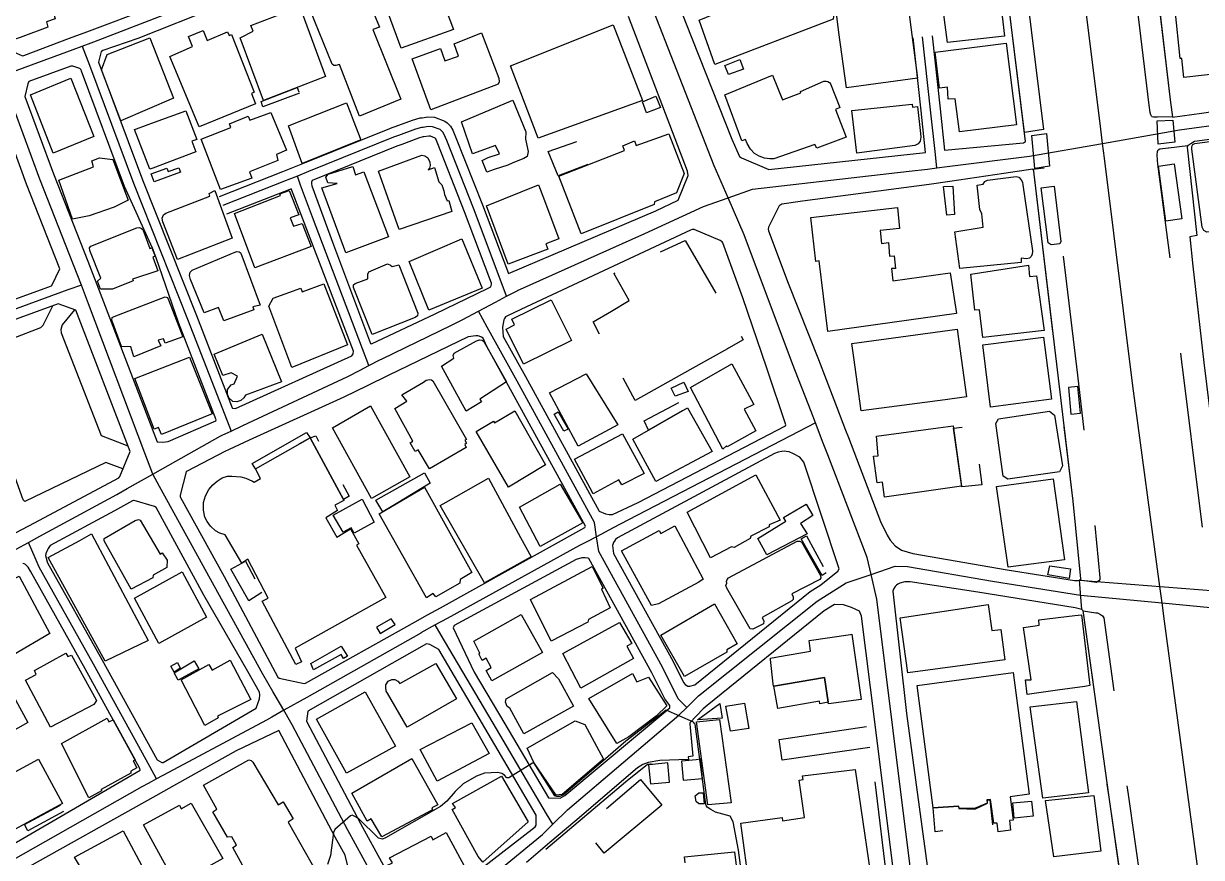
# Model space of a CAD drawing. Header units: millimetres. Extents: x 198785 to 203305, y 542885 to 545889.
# Drawn here: x 201010.2 to 201255.7, y 543486.6 to 543660.4 of the extents above; entities that cross this region are included whole.
import ezdxf

# ---------------------------------------------------------------- set-up
doc = ezdxf.new("R2010")
doc.units = ezdxf.units.MM
for name, pattern in [('FENCE_25K', [54.3, 28.7, -9.2, -16.4]), ('HIDDEN_BULD_25K', [28.8, 18.4, -10.4]), ('HIDDEN_IN_25K', [56.5, 36.5, -20])]:
    doc.linetypes.add(name, pattern=pattern)
for name, color, linetype in [('A0013114', 253, 'Continuous'), ('A0013117', 253, 'Continuous'), ('A0013118', 253, 'Continuous'), ('A0023214', 253, 'Continuous'), ('A0023217', 253, 'Continuous'), ('A0033324', 253, 'Continuous'), ('A0043325', 253, 'Continuous'), ('A0053326', 253, 'Continuous'), ('A0151224', 253, 'Continuous'), ('B0014111', 253, 'Continuous'), ('B0014113', 253, 'Continuous'), ('B0014114', 253, 'Continuous'), ('B0014115', 253, 'Continuous'), ('B0014116', 253, 'Continuous'), ('B0014118', 253, 'Continuous'), ('B0024120', 253, 'Continuous'), ('B0024127', 253, 'Continuous'), ('C0076117', 253, 'Continuous'), ('F0017111', 253, 'Continuous')]:
    doc.layers.add(name, color=color, linetype=linetype)

msp = doc.modelspace()

# ---------------------------------------------------------------- linework, layer by layer
at = {"layer": 'A0013114'}
for points in [[(201238.51, 543735.42), (201238.28, 543735.18), (201238.24, 543734.87), (201240.18, 543716.78), (201240.39, 543715.03), (201241.16, 543708.85), (201243.87, 543686.99), (201244.81, 543680.69), (201245.61, 543674.97), (201249.32, 543643.93), (201249.71, 543640.94), (201249.73, 543640.87)], [(201219.09, 543635.77), (201210.6, 543704.97)], [(201252.93, 543634.98), (201252.74, 543634.64), (201254.78, 543616.23), (201253.33, 543615.93), (201253.97, 543609.8), (201256.22, 543589.78), (201259.95, 543559.82), (201262.06, 543542.3), (201262.23, 543541.86)], [(201230.29, 543544.42), (201230.59, 543544.7), (201228.99, 543560.87), (201220.86, 543628.99), (201220.78, 543629.6), (201220.69, 543629.95), (201220.6, 543630.04)], [(201248.36, 543413.73), (201248.38, 543413.98), (201242.82, 543455.44), (201236.49, 543499.17), (201231.19, 543537.59), (201231.1, 543537.98), (201230.82, 543538.27)]]:
    msp.add_lwpolyline(points, dxfattribs=at)
at = {"layer": 'A0013117'}
for points in [[(200989.93, 543696.43), (200990.04, 543696.08), (201003.31, 543662.12), (201005.5, 543655.89), (201005.62, 543655.63), (201010.01, 543653.67), (201010.29, 543653.73), (201019.81, 543657.3), (201023.39, 543658.65), (201037.07, 543663.78), (201066.13, 543675.17), (201086.74, 543683.34), (201102.53, 543688.99), (201119.32, 543695.47), (201122.09, 543700.99), (201114.83, 543718.76), (201111.72, 543725.86), (201106.16, 543741.23)], [(201249.73, 543640.87), (201255.75, 543641.72), (201293.16, 543647.17), (201296.73, 543651.56), (201291.23, 543693.17), (201287.59, 543721.11), (201285.54, 543736.45), (201281.29, 543739.79), (201280.83, 543739.94), (201259.33, 543737.62), (201242.36, 543735.84), (201238.95, 543735.47), (201238.51, 543735.42)], [(201210.6, 543704.97), (201210.44, 543705.43), (201198.28, 543703.81), (201174.28, 543700.07), (201144.08, 543696.01), (201139.76, 543695.46), (201139.08, 543695.24), (201136.84, 543690.62), (201136.86, 543690.12), (201148.16, 543660.66), (201157.87, 543636.3), (201159.47, 543632.68), (201159.84, 543632.37), (201165.55, 543629.95), (201198.23, 543633.52), (201197.29, 543642.18), (201195.64, 543657.41)], [(201050.53, 543663.76), (201034.05, 543657.24), (201026.77, 543654.75), (201026.48, 543654.57), (201026.39, 543654.53), (201025.83, 543652.36), (201035.02, 543627.84), (201046.23, 543599.52), (201053.72, 543580.27), (201053.8, 543580.2), (201054.42, 543580.14), (201078.64, 543591.16), (201078.92, 543591.53), (201078.99, 543592.09), (201066.05, 543625.79), (201065.99, 543625.94), (201065.72, 543625.83), (201052.51, 543620.63)], [(201051.05, 543624.35), (201064.24, 543629.55), (201064.63, 543629.7), (201068.79, 543631.38), (201086.59, 543638.54), (201087.07, 543638.72), (201087.65, 543638.93), (201091.28, 543640.27), (201092.87, 543640.75), (201093.31, 543640.75), (201094.46, 543640.95), (201095.9, 543640.84), (201098, 543640.05), (201098.5, 543639.7), (201099.22, 543638.99), (201099.71, 543638.17), (201100.28, 543636.78), (201105.87, 543622.6), (201111.27, 543608.28), (201141.98, 543621.36), (201146.69, 543623.58), (201148.75, 543628.7), (201148.63, 543629.63), (201136.33, 543661.86)], [(201199.62, 543657.84), (201201.27, 543642.61), (201202.21, 543633.96), (201218.63, 543635.54), (201219.09, 543635.77)], [(201020.08, 543651.5), (201011.3, 543648.31), (201011.07, 543647.85), (201010.49, 543645.17), (201016.42, 543629.05), (201023.59, 543610.87), (201026.5, 543603.3), (201038.05, 543573.25), (201039.26, 543573.17), (201040.37, 543573.29), (201050.28, 543577.59), (201050.38, 543577.83), (201042.5, 543598.06), (201037.82, 543611.58), (201037.07, 543613.57), (201031.28, 543626.4), (201022.27, 543650.46), (201022.2, 543650.75), (201021.91, 543651.04), (201020.49, 543651.47), (201020.08, 543651.5)], [(201000.95, 543645.07), (201000.74, 543645.04), (201000.56, 543645.02), (201000.22, 543644.89), (200982.03, 543637.73), (200977.08, 543635.69), (200976.56, 543635.11), (200976.31, 543634.49), (200976.2, 543634.01), (200976.14, 543633.51), (200976.13, 543633.27), (200983.59, 543613.81), (200990.19, 543596.58), (200990.42, 543596.4), (201016.06, 543605.74), (201016.08, 543605.77), (201017.77, 543609.29), (201010.81, 543626.92), (201005.18, 543642.23), (201000.95, 543645.07)], [(201262.23, 543541.86), (201304.5, 543547.47), (201306.3, 543548.25), (201307.48, 543549.31), (201308.55, 543550.6), (201310.72, 543555.06), (201310.84, 543555.76), (201310.84, 543556.42), (201303.42, 543612.04), (201299.22, 543638.85), (201299.01, 543639.45), (201297.97, 543640.84), (201297.42, 543641.21), (201296.59, 543641.57), (201296.17, 543641.69), (201295.64, 543641.76), (201294.26, 543641.62), (201266.96, 543637.48), (201254.29, 543635.77), (201253.52, 543635.29), (201252.93, 543634.98)], [(201094.66, 543636.93), (201093.66, 543636.75), (201093.45, 543636.75), (201092.55, 543636.47), (201089.04, 543635.18), (201088.45, 543634.97), (201088.02, 543634.81), (201070.38, 543627.7), (201070.24, 543627.3), (201070.21, 543626.97), (201070.3, 543626.53), (201074.82, 543614.24), (201082.51, 543593.69), (201082.73, 543593.61), (201096, 543599.9), (201100.45, 543602.05), (201106.95, 543605.18), (201107.64, 543605.51), (201107.7, 543605.78), (201107.74, 543606.05), (201107.74, 543606.28), (201107.42, 543607.16), (201102.13, 543621.16), (201096.57, 543635.29), (201096.12, 543636.37), (201096.04, 543636.51), (201095.02, 543636.9), (201094.66, 543636.93)], [(201220.6, 543630.04), (201214.53, 543629.13), (201203.29, 543627.48), (201199.01, 543626.85), (201172.6, 543623.39), (201168.25, 543622.74), (201168.05, 543622.63), (201167.82, 543622.45), (201167.73, 543622.36), (201165.5, 543617.98), (201165.46, 543617.56), (201165.52, 543617.21), (201169.56, 543606.26), (201175.91, 543590.4), (201179.1, 543582.05), (201181.54, 543575.67), (201182.15, 543574.09), (201188.85, 543556.64), (201190.2, 543553.74), (201190.86, 543552.71), (201191.89, 543551.51), (201193.22, 543550.61), (201195.6, 543549.96), (201215.22, 543546.54), (201229.27, 543544.33), (201229.94, 543544.33), (201230.29, 543544.42)], [(201149.59, 543617.44), (201149.26, 543617.29), (201137.49, 543611.84), (201115.06, 543601.33), (201111.11, 543599.47), (201110.65, 543599.26), (201110.48, 543598.92), (201110.3, 543598.64), (201110.03, 543597.09), (201110.2, 543595.19), (201114.83, 543586.83), (201130.19, 543558.79), (201131.5, 543558.18), (201132.27, 543558.06), (201132.95, 543558.06), (201138.33, 543560.58), (201169.04, 543576.56), (201169.13, 543576.78), (201165.12, 543588.57), (201160.12, 543603.2), (201155.97, 543614.69), (201155.86, 543614.88), (201155.66, 543615.05), (201155.44, 543615.15), (201149.99, 543617.44), (201149.8, 543617.44), (201149.59, 543617.44)], [(201017.45, 543601.99), (200991.67, 543592.6), (200986.9, 543590.58), (200986.13, 543590.26), (200930.65, 543569.32), (200907.98, 543560.91), (200906.03, 543557.22), (200909.53, 543548.87), (200918.48, 543525.39), (200922.75, 543514.12), (200924.72, 543511.84), (200927.2, 543510.92), (200927.67, 543511.13), (201007.36, 543553.6), (201012.46, 543556.32), (201030.09, 543565.72), (201030.27, 543566.01), (201032.4, 543571.23), (201021.09, 543600.65), (201017.45, 543601.99)], [(201104.48, 543595.31), (201102.9, 543595.12), (201086.24, 543587.01), (201081.84, 543584.87), (201076.98, 543582.5), (201057.27, 543573.53), (201053.1, 543571.63), (201052.15, 543571.2), (201044.32, 543567.09), (201044.14, 543566.93), (201042.83, 543562.13), (201042.86, 543561.78), (201042.93, 543561.61), (201052.03, 543545.13), (201063.21, 543524.19), (201063.46, 543523.94), (201068.7, 543522.89), (201069.01, 543522.92), (201091.82, 543535.7), (201094.43, 543537.16), (201097.11, 543538.65), (201127.24, 543555.38), (201127.37, 543555.62), (201111.33, 543584.9), (201106.7, 543593.25), (201106.01, 543594.83), (201105.65, 543595.05), (201105.2, 543595.24), (201104.89, 543595.28), (201104.48, 543595.31)], [(201168.91, 543571.24), (201168.25, 543571.2), (201167.49, 543571.05), (201166.72, 543570.76), (201133.99, 543553.18), (201133.6, 543552.83), (201133.4, 543552.52), (201133.34, 543552.44), (201133.18, 543552.24), (201132.99, 543551.63), (201133.2, 543549.96), (201145.59, 543527.42), (201147.77, 543523.04), (201148.11, 543522.64), (201148.7, 543522.28), (201149.13, 543522.27), (201150.13, 543522.58), (201174.18, 543542.05), (201176.38, 543543.43), (201179.93, 543546.28), (201180.25, 543546.78), (201172.83, 543568.97), (201172.01, 543570.02), (201170.74, 543570.74), (201169.78, 543571.14), (201169.19, 543571.22), (201168.91, 543571.24)], [(201033.16, 543561.01), (201032.9, 543560.95), (201029.18, 543558.82), (201015.79, 543551.61), (201015.32, 543550.98), (201015.17, 543550.68), (201014.95, 543550.11), (201014.83, 543549.9), (201014.78, 543549.53), (201015.13, 543548.22), (201015.22, 543548.02), (201026.56, 543527.86), (201038.03, 543506.97), (201039, 543506.41), (201039.3, 543506.38), (201058.67, 543517.71), (201059.4, 543519.64), (201059.49, 543520.5), (201059.41, 543521.06), (201056.96, 543525.39), (201047.82, 543541.25), (201037.85, 543559.5), (201037.48, 543559.72), (201033.3, 543561.01), (201033.16, 543561.01)], [(201006.22, 543488.36), (201034.5, 543504.8), (201034.47, 543505.13), (201023.06, 543525.92), (201011.63, 543546.24), (201011.17, 543547.08), (201010.65, 543547.63), (201010.33, 543547.8), (201010.07, 543547.89)], [(201126.61, 543549.06), (201125.41, 543548.67), (201099.98, 543534.92), (201099.78, 543534.48), (201104.16, 543525.24), (201110.52, 543514.46), (201119.61, 543499.05), (201122.09, 543498.94), (201123.01, 543499.53), (201144.93, 543517.76), (201144.96, 543518.25), (201143.87, 543519.67), (201141.16, 543525.1), (201128.06, 543548.92), (201127.92, 543549), (201127.3, 543549.06), (201126.61, 543549.06)], [(201230.82, 543538.27), (201229.42, 543538.64), (201209.13, 543541.87), (201195.03, 543544.01), (201193.92, 543544.01), (201192.85, 543543.77), (201192.45, 543543.58), (201192.15, 543543.37), (201191.87, 543543.05), (201191.52, 543542.5), (201191.43, 543542.09), (201194.27, 543516.6), (201198.79, 543483.35), (201201.92, 543459.74), (201203.31, 543449.26), (201203.94, 543443.19), (201207.22, 543411.53), (201207.46, 543410.31), (201207.92, 543409.65), (201208.26, 543409.41), (201208.85, 543409.24), (201248.06, 543413.21), (201248.36, 543413.73)], [(201179.27, 543539.34), (201177.1, 543537.98), (201152.73, 543518.26), (201151.89, 543517.58), (201149.11, 543514.63), (201149.09, 543514.36), (201149.15, 543513.67), (201149.7, 543507.73), (201148.74, 543507.56), (201148.82, 543507.01), (201142.87, 543506.81), (201140.42, 543506.4), (201139.29, 543505.96), (201138.22, 543505.26), (201125.12, 543494.13), (201119.91, 543489.7), (201115.02, 543485.54)], [(201193.02, 543471.98), (201187.65, 543514.85), (201184.88, 543536.87), (201184.48, 543537.93), (201182.82, 543538.7), (201181.14, 543539.24), (201179.27, 543539.34)], [(201094.21, 543531.09), (201069.47, 543517.06), (201069.17, 543515.04), (201080.44, 543493.69), (201083.64, 543487.87), (201086.44, 543482.77), (201088.69, 543478.67), (201089.54, 543477.28), (201090.48, 543476.39), (201090.72, 543476.18), (201091.44, 543475.56), (201092.82, 543475.3), (201093.38, 543475.32), (201094.45, 543475.64), (201094.69, 543475.86), (201116.86, 543493.02), (201117.06, 543493.36), (201117.09, 543495.45), (201107.07, 543512.42), (201096.76, 543529.91), (201094.87, 543530.98), (201094.54, 543531.05), (201094.21, 543531.09)], [(201064.15, 543475.97), (201070.17, 543479.41), (201077.18, 543483.42), (201077.53, 543483.85), (201077.68, 543484.23), (201077.73, 543484.39), (201077.79, 543484.74), (201077.78, 543484.78), (201077.22, 543487.09), (201075.15, 543490.85), (201063.44, 543513.04), (201054.53, 543508.82), (201042.11, 543501.87), (201037.76, 543499.44), (201008.94, 543483.32)]]:
    msp.add_lwpolyline(points, dxfattribs=at)
at = {"layer": 'A0013118'}
for points in [[(200996.94, 543594.52), (200997.88, 543593.7), (201001.47, 543592.49), (201002.19, 543592.61), (201013.83, 543597.01), (201014.3, 543597.53), (201016.31, 543601.58)], [(201020.85, 543600.74), (201018.29, 543597.61), (201017.99, 543596.63), (201018.06, 543595.93), (201026.36, 543574.51), (201031.96, 543572.37)], [(201030.9, 543567.56), (201027.37, 543568.91), (201010.51, 543560.75), (201010.13, 543561.16), (200999.41, 543590.86), (200996.09, 543592.75), (200995.47, 543593.99)]]:
    msp.add_lwpolyline(points, dxfattribs=at)
at = {"layer": 'A0023214'}
msp.add_lwpolyline([(201257.12, 543468.29), (201248.04, 543535.88), (201247.53, 543539.66), (201247.07, 543543.08), (201241.45, 543584.9), (201235.53, 543632.32), (201235.14, 543635.41), (201234.77, 543638.38), (201226.21, 543706.95), (201225.81, 543710.15), (201225.48, 543712.79), (201222.79, 543734.35), (201222.41, 543737.4), (201221.97, 543740.91), (201216.55, 543784.27), (201216.09, 543787.99), (201212.76, 543805.57)], dxfattribs=at)
at = {"layer": 'A0023217'}
for points in [[(201022.46, 543655.68), (201024.28, 543656.35), (201024.89, 543656.57), (201068.64, 543673.55), (201085.1, 543679.81), (201115.18, 543691.28), (201123.2, 543694.35), (201123.75, 543694.5), (201128.67, 543695.83)], [(201157.06, 543624.08), (201154.15, 543630.71), (201142.24, 543661.26), (201130.76, 543690.51), (201128.67, 543695.83)], [(201200.59, 543630.32), (201200.22, 543633.74), (201199.28, 543642.4), (201197.63, 543657.63)], [(201005.71, 543649.47), (201010.58, 543651.28), (201020.58, 543654.98), (201022.46, 543655.68)], [(201022.46, 543655.68), (201023.94, 543651.72), (201033.15, 543627.12), (201044.36, 543598.79), (201052.14, 543578.84), (201053.46, 543575.44)], [(201022.29, 543605.89), (201020.65, 543610.07), (201013.61, 543627.98), (201006.67, 543646.86), (201005.71, 543649.47)], [(201200.59, 543630.32), (201202.77, 543630.59), (201219.89, 543632.73), (201235.14, 543635.41), (201251.17, 543638.22), (201261.36, 543639.6), (201297.18, 543644.74), (201301.56, 543645.37)], [(201110.91, 543603.57), (201109.58, 543607.09), (201104, 543621.88), (201098.42, 543636.03), (201097.92, 543637.27), (201097.63, 543637.74), (201097.21, 543638.17), (201097.06, 543638.27), (201095.46, 543638.87), (201094.56, 543638.94), (201093.48, 543638.75), (201093.16, 543638.75), (201091.91, 543638.37), (201088.35, 543637.06), (201087.76, 543636.84), (201087.31, 543636.67), (201069.58, 543629.54), (201067.28, 543628.61)], [(201157.06, 543624.08), (201162.16, 543625.88), (201194.79, 543629.59), (201198.63, 543630.07), (201200.59, 543630.32)], [(201067.28, 543628.61), (201065.31, 543627.82), (201064.98, 543627.69), (201051.78, 543622.49)], [(201082.19, 543589.09), (201080.86, 543592.59), (201070.44, 543620.02), (201067.97, 543626.73), (201067.28, 543628.61)], [(201110.91, 543603.57), (201113.07, 543604.71), (201113.19, 543604.76), (201139.73, 543616.6), (201151.92, 543622.27), (201157.06, 543624.08)], [(201175.28, 543577.17), (201174.36, 543579.55), (201170.51, 543589.49), (201160.45, 543616.35), (201157.06, 543624.08)], [(201022.29, 543605.89), (201019.47, 543604.86), (200991.05, 543594.5), (200990.94, 543594.46), (200989.15, 543593.71)], [(201037.15, 543566.49), (201035.49, 543570.87), (201023.77, 543601.96), (201022.29, 543605.89)], [(201105.01, 543600.45), (201108.56, 543602.32), (201109.34, 543602.74), (201110.91, 543603.57)], [(201082.19, 543589.09), (201084.5, 543590.28), (201084.98, 543590.53), (201099.45, 543597.51), (201101.64, 543598.67), (201105.01, 543600.45)], [(201129.65, 543553.45), (201129.21, 543556.42), (201113.08, 543585.86), (201106.86, 543597.11), (201105.01, 543600.45)], [(201053.46, 543575.44), (201055.94, 543576.61), (201077.81, 543586.83), (201080.39, 543588.17), (201082.19, 543589.09)], [(201037.15, 543566.49), (201041.96, 543569.19), (201051.21, 543574.39), (201051.78, 543574.66), (201053.46, 543575.44)], [(201175.28, 543577.17), (201170.11, 543574.49), (201136.16, 543556.88), (201133.14, 543555.29), (201129.65, 543553.45)], [(201186.88, 543545.59), (201186.07, 543549.14), (201177.84, 543570.54), (201176.92, 543572.93), (201175.28, 543577.17)], [(201011.21, 543552.27), (201013.57, 543553.55), (201029.64, 543562.27), (201031.8, 543563.48), (201037.15, 543566.49)], [(201064.45, 543517.27), (201062.17, 543521.2), (201060.08, 543524.79), (201049.92, 543543.19), (201038.57, 543563.89), (201037.15, 543566.49)], [(201129.65, 543553.45), (201127.64, 543552.4), (201126.1, 543551.58), (201098.54, 543536.42), (201096.04, 543535.05)], [(201148.46, 543517.88), (201146.67, 543519.64), (201143.37, 543526.26), (201130.11, 543550.39), (201129.65, 543553.45)], [(200923.65, 543504.82), (200926.59, 543506.67), (200928.5, 543507.87), (201008.29, 543550.68), (201008.65, 543550.88), (201011.21, 543552.27)], [(201037.94, 543502.98), (201036.54, 543505.53), (201024.81, 543526.89), (201013.43, 543547.13), (201012.6, 543549.04), (201011.21, 543552.27)], [(201148.46, 543517.88), (201150.93, 543520.27), (201175.64, 543540.01), (201181.67, 543543.8), (201186.88, 543545.59)], [(201186.88, 543545.59), (201191.88, 543547.32), (201194.5, 543547.22), (201212.17, 543544.21), (201230.56, 543541.29), (201247.53, 543539.66), (201263.37, 543538.13), (201268.17, 543538.51), (201296.97, 543542.58), (201306.5, 543543.82), (201306.87, 543543.88), (201315.2, 543545.19)], [(201199.27, 543453.52), (201198.36, 543459.11), (201198.08, 543460.84), (201195.91, 543477.67), (201193.22, 543499.1), (201188.07, 543540.41), (201186.88, 543545.59)], [(201096.04, 543535.05), (201093.02, 543533.39), (201092.99, 543533.37), (201069.24, 543519.97), (201064.45, 543517.27)], [(201120.56, 543493.51), (201119.25, 543495.73), (201108.8, 543513.44), (201097.28, 543532.96), (201096.04, 543535.05)], [(201064.45, 543517.27), (201061.95, 543515.86), (201060.83, 543515.22), (201040.44, 543504.31), (201037.94, 543502.98)], [(201082.31, 543484.05), (201080.98, 543486.47), (201077.79, 543492.27), (201066.21, 543514.23), (201065.94, 543514.7), (201064.45, 543517.27)], [(201120.56, 543493.51), (201123.61, 543496.53), (201146.77, 543516.25), (201148.46, 543517.88)], [(201037.94, 543502.98), (201036.18, 543502.03), (201034.87, 543501.34), (201007.58, 543485.84), (200971.95, 543467), (200955.09, 543457.66), (200954.12, 543457.12), (200949.87, 543454.74)], [(201090.57, 543468.97), (201093.18, 543470.7), (201118.38, 543491.36), (201120.56, 543493.51)]]:
    msp.add_lwpolyline(points, dxfattribs=at)
at = {"layer": 'A0033324', "linetype": 'HIDDEN_IN_25K', "flags": 128}
for points in [[(201246.58, 543640.89), (201245.78, 543640.87), (201245.47, 543640.95), (201245.34, 543641.05), (201245.23, 543641.2), (201245.16, 543641.39), (201245.06, 543641.85), (201244.85, 543643.37), (201241.15, 543674.39), (201240.36, 543680.04), (201239.41, 543686.38), (201239.18, 543688.22), (201235.71, 543716.26), (201233.23, 543734.31), (201233.29, 543734.54), (201233.65, 543734.78), (201233.88, 543734.83), (201234.86, 543734.83), (201238.28, 543735.18), (201238.24, 543734.87), (201240.18, 543716.78), (201240.39, 543715.03), (201241.16, 543708.85), (201243.87, 543686.99), (201244.81, 543680.69), (201245.61, 543674.97), (201249.32, 543643.93), (201249.71, 543640.94), (201246.58, 543640.89)], [(201222.81, 543638.28), (201218.85, 543637.67), (201210.6, 543704.97), (201210.44, 543705.43), (201213.08, 543705.74), (201213.37, 543705.77), (201213.94, 543705.61), (201214.62, 543705.06), (201218.8, 543670.93), (201222.81, 543638.28)], [(201252.74, 543634.64), (201254.78, 543616.23), (201253.33, 543615.93), (201253.97, 543609.8), (201256.22, 543589.78), (201259.95, 543559.82), (201262.06, 543542.3), (201262.23, 543541.86), (201258.08, 543541.64), (201257.79, 543541.72), (201257.59, 543541.99), (201257.49, 543542.24), (201257.32, 543543.88), (201255.48, 543559.27), (201251.8, 543588.86), (201251.75, 543589.25), (201249.49, 543609.32), (201246.62, 543631.06), (201246.55, 543631.9), (201246.5, 543633.02), (201246.58, 543633.71), (201246.73, 543634.07), (201247.05, 543634.29), (201248.8, 543634.47), (201248.9, 543634.47), (201252.93, 543634.98), (201252.74, 543634.64)], [(201234.38, 543544.25), (201233.9, 543543.91), (201230.29, 543544.42), (201230.59, 543544.7), (201228.99, 543560.87), (201220.86, 543628.99), (201220.78, 543629.6), (201220.69, 543629.95), (201220.6, 543630.04), (201223.68, 543630.39), (201224.53, 543630.11), (201224.79, 543629.74), (201224.83, 543629.47), (201229.88, 543587.1), (201232.96, 543561.3), (201234.59, 543544.95), (201234.53, 543544.5), (201234.38, 543544.25)], [(201251.14, 543414.66), (201248.06, 543413.21), (201248.36, 543413.73), (201248.38, 543413.98), (201242.82, 543455.44), (201236.49, 543499.17), (201231.19, 543537.59), (201231.1, 543537.98), (201233.71, 543537.57), (201234.08, 543537.55), (201234.68, 543537.26), (201235.12, 543536.96), (201235.37, 543536.57), (201240.45, 543499.73), (201243.87, 543476.12), (201246.78, 543456), (201251.91, 543417.76), (201251.99, 543416.82), (201251.99, 543416.35), (201251.94, 543415.63), (201251.73, 543415.28), (201251.14, 543414.66)]]:
    msp.add_lwpolyline(points, dxfattribs=at)
at = {"layer": 'A0043325'}
for points in [[(201250.21, 543635.66), (201246.73, 543635.23), (201246.52, 543640.09), (201249.79, 543640.27), (201250.21, 543635.66)], [(201224.09, 543630.69), (201221.04, 543630.2), (201220.36, 543637.06), (201223.47, 543637.49), (201224.09, 543630.69)]]:
    msp.add_lwpolyline(points, dxfattribs=at)
at = {"layer": 'A0053326'}
msp.add_lwpolyline([(201259.61, 543342.42), (201254.62, 543381.42), (201253.14, 543393.4), (201251.35, 543407.35), (201250.91, 543408.29), (201250.3, 543409.59), (201248.36, 543413.73), (201248.38, 543413.98), (201242.82, 543455.44), (201236.49, 543499.17), (201231.19, 543537.59), (201231.1, 543537.98), (201230.82, 543538.27), (201230.29, 543544.42), (201262.23, 543541.86)], dxfattribs=at)
at = {"layer": 'A0151224'}
for points in [[(201251.65, 543619.7), (201248.29, 543619.22), (201246.76, 543630.66), (201250.07, 543631.15), (201251.65, 543619.7)], [(201226.19, 543614.5), (201224.39, 543614.24), (201223.82, 543614.69), (201222.31, 543626.15), (201225.06, 543626.49), (201226.46, 543614.97), (201226.19, 543614.5)]]:
    msp.add_lwpolyline(points, dxfattribs=at)
at = {"layer": 'B0014111'}
for points in [[(201009.51, 543657.46), (201008.45, 543657.11), (201008.01, 543657.11), (201007.26, 543657.52), (201006.89, 543658.19), (201002.16, 543671.31), (201006.29, 543672.88), (201005.45, 543674.95), (201012.61, 543677.73), (201015.22, 543671.05), (201014.87, 543670.87), (201015.07, 543670.26), (201014.34, 543669.9), (201016.88, 543662.97), (201016.45, 543662.69), (201016.82, 543661.39), (201015.02, 543660.73), (201015.3, 543659.63), (201009.51, 543657.46)], [(201094.1, 543674.4), (201099.8, 543659.13), (201088.94, 543655.28), (201084.12, 543668.33), (201083.68, 543668.56), (201083.08, 543670.21), (201087.35, 543671.96), (201087.73, 543671.78), (201094.1, 543674.4)], [(201176.99, 543667.97), (201179.08, 543662.42), (201178.98, 543661.29), (201154.29, 543651.87), (201151.07, 543661.09), (201154.11, 543662.31), (201153.93, 543662.88), (201155.61, 543663.54), (201155.94, 543662.9), (201163.32, 543665.62), (201163.07, 543668.63), (201169.8, 543669.22), (201169.22, 543670.91), (201176.12, 543673.64), (201178.33, 543668.55), (201176.99, 543667.97)], [(201214.66, 543657.74), (201202.79, 543656.4), (201200.66, 543672.84), (201212.77, 543674.47), (201214.66, 543657.74)], [(201196.53, 543649), (201181.76, 543646.96), (201180.15, 543658.5), (201178.69, 543670.34), (201193.6, 543671.93), (201196.53, 543649)], [(201268.06, 543672.04), (201269.87, 543657.67), (201268.3, 543657.45), (201269.28, 543651.08), (201252.1, 543649.11), (201251.67, 543653.13), (201251.3, 543653.07), (201250.3, 543663.26), (201249.73, 543663.21), (201249.01, 543669.73), (201268.06, 543672.04)], [(201083.02, 543659.13), (201088.88, 543644.6), (201080.25, 543641.09), (201076.1, 543651.83), (201075.28, 543651.61), (201074.9, 543651.67), (201074.55, 543651.94), (201070.02, 543663.01), (201070.77, 543663.31), (201070.38, 543664.28), (201080.7, 543668.6), (201084.43, 543659.65), (201083.02, 543659.13)], [(201073.18, 543649.34), (201060.23, 543644.36), (201055.36, 543657.42), (201058.09, 543658.8), (201057.59, 543659.96), (201067.77, 543663.86), (201073.18, 543649.34)], [(201047.65, 543658.93), (201048.48, 543656.82), (201052.75, 543658.64), (201053.08, 543657.86), (201053.57, 543658.07), (201058.25, 543646.11), (201057.7, 543645.82), (201058.58, 543643.65), (201046.79, 543638.87), (201040.67, 543653.53), (201045.41, 543655.59), (201044.62, 543657.67), (201047.65, 543658.93)], [(201139.24, 543644.37), (201117.49, 543636.49), (201111.71, 543651.56), (201133.11, 543660.08), (201139.24, 543644.37)], [(201041.46, 543644.83), (201030.51, 543640.14), (201026.46, 543650.76), (201027.64, 543653.93), (201036.54, 543657.4), (201041.46, 543644.83)], [(201215.02, 543656.3), (201217.19, 543639.29), (201205.3, 543637.81), (201204.41, 543644.72), (201202.98, 543644.6), (201202.78, 543647.09), (201201.16, 543646.91), (201200.21, 543654.43), (201215.02, 543656.3)], [(201024.85, 543636.83), (201016.35, 543633.4), (201011.66, 543645.51), (201020.07, 543649.03), (201024.85, 543636.83)], [(201166.35, 543649.63), (201168.4, 543644.5), (201172.23, 543645.97), (201172.14, 543646.23), (201177.04, 543648.39), (201177.53, 543648.4), (201177.88, 543648.3), (201178.2, 543648.07), (201178.44, 543647.81), (201180.38, 543642.91), (201179.49, 543642.5), (201181.69, 543636.73), (201175.56, 543634.42), (201175.17, 543635.2), (201166.64, 543632.2), (201165.79, 543632.2), (201164.64, 543632.36), (201163.56, 543632.76), (201162.6, 543633.31), (201161.74, 543634.18), (201161.04, 543635.39), (201160.67, 543636.22), (201159.95, 543635.96), (201156.36, 543645.53), (201166.35, 543649.63)], [(201114.82, 543636.26), (201115.38, 543633.69), (201115.17, 543632.68), (201114.47, 543632.26), (201112.2, 543631.35), (201111.16, 543630.89), (201108.32, 543629.96), (201106.75, 543629.43), (201105.8, 543631.85), (201107.08, 543632.47), (201109.41, 543633.23), (201108.59, 543634.98), (201103.79, 543633.2), (201101.49, 543639.88), (201112.2, 543644.43), (201114.94, 543637.8), (201114.82, 543636.26)], [(201195.45, 543643.59), (201195.49, 543642.97), (201196.52, 543643.1), (201197.2, 543637.46), (201197.23, 543636.7), (201197.1, 543635.9), (201196.7, 543635.29), (201196.03, 543634.95), (201183.92, 543633.34), (201182.86, 543642.29), (201195.45, 543643.59)], [(201037.14, 543630.26), (201036.55, 543630.04), (201033.36, 543638.29), (201033.75, 543638.44), (201037.52, 543639.82), (201044.05, 543642.21), (201046.36, 543636.19), (201045.31, 543635.9), (201046.13, 543633.66), (201037.14, 543630.26)], [(201061.75, 543641.87), (201065.01, 543634), (201062.91, 543633.11), (201063.19, 543631.83), (201057.33, 543629.51), (201057.82, 543628.14), (201051.23, 543625.79), (201047.26, 543636.31), (201053.45, 543638.69), (201053.11, 543639.45), (201057.03, 543641.09), (201057.37, 543640.27), (201061.75, 543641.87)], [(201144.71, 543637.43), (201147.89, 543629.13), (201146.33, 543625.1), (201141.7, 543623.24), (201141.67, 543622.65), (201126.46, 543616.58), (201121.79, 543628.56), (201135.5, 543633.92), (201135.1, 543634.92), (201137.54, 543635.96), (201137.91, 543634.98), (201144.71, 543637.43)], [(201269.54, 543636.86), (201270.12, 543632.55), (201270.99, 543632.64), (201272.42, 543619.96), (201272.4, 543619.51), (201272.23, 543619.12), (201271.87, 543618.82), (201271.14, 543618.71), (201257.73, 543616.96), (201256.86, 543616.94), (201256.24, 543617.22), (201255.89, 543617.96), (201253.74, 543634.18), (201253.76, 543634.76), (201253.96, 543635.15), (201254.38, 543635.37), (201267.76, 543637.22), (201268.83, 543637.26), (201269.32, 543637.11), (201269.54, 543636.86)], [(201023.88, 543620.28), (201020.41, 543619.61), (201017.54, 543627.75), (201024.8, 543630.54), (201024.42, 543631.75), (201026.01, 543632.37), (201028.79, 543632.08), (201031.99, 543623.55), (201029.12, 543622.1), (201023.88, 543620.28)], [(201094.84, 543630.27), (201094.55, 543629.9), (201095.9, 543630.36), (201096.77, 543627.4), (201097.38, 543626.78), (201097.83, 543625.55), (201097.94, 543624.77), (201098.48, 543623.44), (201098.89, 543623.51), (201099.47, 543621.23), (201088.52, 543617.45), (201084.2, 543629.64), (201093.26, 543632.98), (201093.87, 543632.8), (201094.51, 543632.37), (201094.9, 543631.51), (201095, 543630.83), (201094.84, 543630.27)], [(201078.88, 543630.62), (201079.38, 543628.83), (201081.13, 543629.48), (201086.31, 543615.93), (201077.36, 543612.59), (201072.41, 543626.16), (201075.59, 543627.08), (201073.65, 543627.19), (201073.22, 543628.37), (201073.7, 543628.99), (201078.88, 543630.62)], [(201117.57, 543626.74), (201118.8, 543623.49), (201121.8, 543615.53), (201119.06, 543614.51), (201119.48, 543613.37), (201111.25, 543610.22), (201106.74, 543622.37), (201117.57, 543626.74)], [(201219.91, 543611.52), (201219.28, 543611.37), (201218.15, 543611.46), (201218.18, 543610.58), (201205.37, 543609.33), (201204.32, 543617.01), (201210.27, 543617.96), (201209.94, 543620.76), (201209.57, 543621.6), (201208.99, 543626.72), (201210.27, 543626.92), (201210.6, 543627.47), (201211.17, 543627.76), (201217.1, 543628.54), (201217.7, 543628.34), (201218.18, 543627.82), (201218.43, 543627.33), (201218.52, 543626.79), (201220.55, 543613.04), (201220.47, 543612.23), (201220.19, 543611.78), (201219.91, 543611.52)], [(201188.79, 543617.24), (201189.07, 543614.54), (201190.52, 543614.75), (201190.73, 543611.88), (201191.72, 543611.97), (201191.97, 543609.35), (201191.16, 543609.32), (201191.41, 543606.8), (201203.39, 543608.4), (201204.68, 543599.93), (201177.89, 543596.19), (201176.04, 543610.9), (201175.38, 543610.79), (201174.35, 543619.98), (201192.36, 543622.05), (201192.8, 543617.64), (201188.79, 543617.24)], [(201035.06, 543617.43), (201036.51, 543613.48), (201036.95, 543613.65), (201037.66, 543611.92), (201037.18, 543611.68), (201038.21, 543608.88), (201032.89, 543607.11), (201033.03, 543606.77), (201028.73, 543605), (201026.26, 543605.06), (201025.65, 543606.67), (201026.32, 543607.29), (201024.01, 543613.11), (201023.98, 543613.67), (201024.24, 543614.01), (201033.81, 543617.79), (201034.4, 543617.85), (201034.78, 543617.68), (201035.06, 543617.43)], [(201105.79, 543605.23), (201094.68, 543600.67), (201090.6, 543610.8), (201101.58, 543615.5), (201105.79, 543605.23)], [(201058.02, 543601.32), (201058.24, 543600.74), (201051.97, 543598.44), (201050.86, 543601.19), (201047.88, 543600.12), (201045, 543607.04), (201044.78, 543607.91), (201044.94, 543608.59), (201045.38, 543609.02), (201054.62, 543612.86), (201055.13, 543612.78), (201055.33, 543612.69), (201055.51, 543612.56), (201059.52, 543601.72), (201058.02, 543601.32)], [(201086.72, 543610.04), (201087.07, 543609.73), (201088.42, 543610.12), (201092.38, 543600.04), (201092.34, 543599.48), (201091.84, 543599.11), (201082.87, 543595.57), (201078.96, 543605.37), (201078.96, 543605.94), (201079.32, 543606.19), (201081.99, 543607.21), (201081.96, 543608.18), (201082.19, 543608.65), (201086.05, 543610.31), (201086.72, 543610.04)], [(201219.71, 543610.03), (201219.93, 543607.64), (201221.33, 543607.82), (201222.98, 543596.42), (201210.17, 543594.97), (201209.46, 543600.71), (201208.54, 543600.66), (201207.66, 543608.15), (201219.71, 543610.03)], [(201072.81, 543606.12), (201077.73, 543593.4), (201066.16, 543588.71), (201061.33, 543601.51), (201062.25, 543603.14), (201068.02, 543605.24), (201068.32, 543604.45), (201072.81, 543606.12)], [(201043.39, 543595.13), (201039.71, 543593.77), (201039.4, 543594.65), (201038.27, 543594.38), (201038.81, 543593.24), (201033.21, 543590.93), (201032.56, 543592.99), (201030.66, 543593.11), (201028.61, 543598.58), (201028.7, 543599.11), (201029.11, 543599.36), (201039.75, 543603.42), (201040.25, 543603.3), (201040.41, 543602.8), (201043.39, 543595.13)], [(201124.45, 543594.34), (201114.4, 543589.38), (201110.83, 543596.71), (201112.53, 543597.58), (201111.96, 543598.77), (201120.22, 543602.78), (201124.45, 543594.34)], [(201059.98, 543595.66), (201063.95, 543585.75), (201056.46, 543582.94), (201056.16, 543582.4), (201055.48, 543581.85), (201054.65, 543581.58), (201053.82, 543581.63), (201053.01, 543582.38), (201052.69, 543583.13), (201052.74, 543584.14), (201053.51, 543585.11), (201054.1, 543585.32), (201054.82, 543586.89), (201053.46, 543587.6), (201051.75, 543587.06), (201049.92, 543591.5), (201059.98, 543595.66)], [(201105.65, 543581.55), (201102.49, 543579.63), (201097.34, 543589.01), (201099.9, 543590.63), (201099.76, 543591.24), (201099.95, 543591.66), (201104.61, 543594.27), (201105.25, 543594.48), (201105.79, 543594.39), (201106.13, 543594.1), (201110.88, 543585.71), (201105.3, 543582.11), (201105.65, 543581.55)], [(201202.35, 543582), (201184.81, 543579.65), (201183.28, 543590.77), (201182.88, 543593.72), (201204.83, 543596.69), (201206.79, 543582.59), (201202.35, 543582)], [(201224.52, 543582.13), (201211.74, 543580.44), (201210.16, 543593.44), (201222.84, 543595.05), (201224.52, 543582.13)], [(201049.5, 543579.04), (201038.94, 543574.74), (201038.35, 543576.17), (201037.47, 543575.88), (201033.44, 543586.44), (201044.8, 543590.84), (201049.5, 543579.04)], [(201134.1, 543576.78), (201125.83, 543572.29), (201119.84, 543583.43), (201127.48, 543587.4), (201134.1, 543576.78)], [(201162.83, 543575.53), (201156.9, 543572.17), (201156.73, 543572.36), (201155.98, 543571.71), (201149.26, 543584.54), (201157.88, 543589.46), (201162.44, 543581.01), (201160.45, 543580.02), (201162.83, 543575.53)], [(201102.46, 543572.04), (201094.8, 543567.6), (201092.49, 543571.55), (201091.86, 543571.18), (201090.8, 543572.99), (201091.38, 543573.38), (201087.58, 543580.16), (201090.12, 543581.68), (201089.07, 543582.99), (201093.56, 543585.67), (201094.15, 543586.07), (201094.8, 543586.21), (201095.25, 543586.16), (201095.54, 543585.94), (201102.51, 543573.73), (201102.2, 543573.55), (201102.51, 543572.91), (201102.18, 543572.66), (201102.46, 543572.04)], [(201090.71, 543565.95), (201082.76, 543561.41), (201074.64, 543576.14), (201082.53, 543580.74), (201090.71, 543565.95)], [(201153.73, 543571.19), (201142.04, 543564.96), (201137.22, 543573.8), (201148.62, 543580.31), (201153.73, 543571.19)], [(201226.12, 543566.99), (201215.37, 543565.47), (201214.43, 543566.03), (201212.85, 543577.06), (201213.41, 543578.02), (201224.08, 543579.6), (201225.09, 543578.78), (201226.76, 543568.24), (201226.12, 543566.99)], [(201139.61, 543566.64), (201134.93, 543564.28), (201134.28, 543565.28), (201128.96, 543562.35), (201128.29, 543563.59), (201125.04, 543569.62), (201135.04, 543574.9), (201139.61, 543566.64)], [(201200.83, 543576.1), (201203.98, 543576.53), (201205.72, 543563.97), (201189.68, 543561.7), (201189.23, 543564.82), (201188.13, 543564.68), (201187.4, 543570.22), (201188.33, 543570.3), (201188.04, 543574.39), (201200.83, 543576.1)], [(201058.55, 543567.58), (201069.95, 543574.07), (201076.89, 543561.22), (201077, 543561.02), (201075.09, 543560), (201075.68, 543558.89), (201073.25, 543557.38), (201075.49, 543553.32), (201078.37, 543555.11), (201080.12, 543551.97), (201079.63, 543551.67), (201085.72, 543540.76), (201066.8, 543530.22), (201068.17, 543527.36), (201066.99, 543526.79), (201059.98, 543539.99), (201061.2, 543540.63), (201056.98, 543548.74), (201055.73, 543547.96), (201052.25, 543553.87), (201051.11, 543554.16), (201050.21, 543554.66), (201049.2, 543555.62), (201048.49, 543556.61), (201048.03, 543557.54), (201047.72, 543558.97), (201047.75, 543560.54), (201048.13, 543561.94), (201048.86, 543563.25), (201049.67, 543564.24), (201050.56, 543565.05), (201051.62, 543565.73), (201052.75, 543566.06), (201053.65, 543566.04), (201055.49, 543565.95), (201056.53, 543565.67), (201057.95, 543565.01), (201058.26, 543564.82), (201059.58, 543565.57), (201058.55, 543567.58)], [(201087.88, 543560.3), (201085.1, 543558.65), (201083.67, 543561.03), (201093.77, 543566.73), (201094.97, 543564.57), (201087.88, 543560.3)], [(201116.05, 543549.25), (201106.3, 543543.82), (201097.04, 543559.95), (201098.32, 543560.67), (201107.12, 543565.64), (201113.83, 543553.31), (201116.05, 543549.25)], [(201161.66, 543553.1), (201158.31, 543551.22), (201157.78, 543551.33), (201153.42, 543549.03), (201148.52, 543558.58), (201162.83, 543566.34), (201167.94, 543556.86), (201165.65, 543555.89), (201165.63, 543555.49), (201161.79, 543553.58), (201161.66, 543553.1)], [(201227.19, 543548.6), (201215.44, 543547.1), (201213, 543563.92), (201224.82, 543565.48), (201227.19, 543548.6)], [(201101.18, 543543.77), (201096.12, 543540.93), (201095.57, 543541.58), (201094.18, 543540.7), (201084.35, 543558.18), (201093.8, 543563.79), (201103.68, 543546.02), (201101.21, 543544.53), (201101.18, 543543.77)], [(201126.77, 543556.31), (201117.91, 543551.39), (201113.61, 543559.63), (201122.05, 543564.36), (201126.77, 543556.31)], [(201083.27, 543556.48), (201079.11, 543554.18), (201078.48, 543555.3), (201076.82, 543554.4), (201074.73, 543557.91), (201080.8, 543561.29), (201083.27, 543556.48)], [(201173.56, 543554.02), (201165.17, 543549.7), (201163.26, 543553.08), (201169.08, 543556.65), (201168.61, 543557.42), (201173.36, 543560.24), (201174.71, 543557.86), (201172.17, 543556.19), (201173.56, 543554.02)], [(201034.51, 543556.86), (201038.66, 543549.8), (201039.11, 543550.06), (201040.14, 543548.54), (201040.08, 543547.06), (201037.24, 543545.46), (201037.13, 543544.85), (201032.61, 543542.5), (201027, 543552.56), (201026.99, 543553.1), (201033.51, 543556.85), (201034.16, 543557.01), (201034.51, 543556.86)], [(201145.99, 543555.7), (201151.86, 543544.62), (201151, 543543.99), (201142.57, 543539.43), (201141.09, 543539.1), (201134.82, 543550.47), (201142.69, 543554.76), (201143.08, 543554.12), (201145.99, 543555.7)], [(201036.21, 543531.82), (201027.25, 543527.54), (201015.33, 543549.1), (201021.93, 543552.65), (201024.4, 543554.05), (201036.21, 543531.82)], [(201164.47, 543535.31), (201162.21, 543534.21), (201161.69, 543534.24), (201156.79, 543542.73), (201156.6, 543543.3), (201156.79, 543543.76), (201156.76, 543544.12), (201156.88, 543544.54), (201157.18, 543544.87), (201171.47, 543552.53), (201172.03, 543552.55), (201172.29, 543552.39), (201172.4, 543552.38), (201176.31, 543545.38), (201176.39, 543544.87), (201176.17, 543544.56), (201170.34, 543541.55), (201170.62, 543540.91), (201170.64, 543540.35), (201170.39, 543540.05), (201164.18, 543536.63), (201164.51, 543535.85), (201164.47, 543535.31)], [(201048.38, 543536.69), (201038.42, 543531.2), (201033.36, 543540.63), (201043.24, 543546.11), (201048.38, 543536.69)], [(201127.82, 543535.61), (201120.18, 543531.65), (201115.85, 543540.35), (201128.71, 543547.22), (201131.03, 543542.73), (201130.65, 543542.5), (201132.52, 543538.61), (201127.97, 543536.16), (201127.82, 543535.61)], [(201015.69, 543533.29), (201008.12, 543528.82), (201001.63, 543540.6), (201003.91, 543541.73), (201003.67, 543542.29), (201009.27, 543545.2), (201015.69, 543533.29)], [(201156.8, 543529.37), (201147.96, 543524.33), (201143.08, 543532.95), (201154.21, 543539.47), (201158.93, 543531.13), (201156.8, 543529.89), (201156.8, 543529.37)], [(201211.27, 543539.32), (201212.03, 543533.91), (201213.95, 543534.13), (201214.79, 543527.82), (201194.53, 543525.11), (201192.91, 543536.55), (201211.27, 543539.32)], [(201011.11, 543514.72), (200999.52, 543508.17), (200987.7, 543530.21), (200999.22, 543536.45), (201011.11, 543514.72)], [(201118.39, 543529.32), (201107.84, 543523.43), (201106.66, 543525.59), (201107.68, 543526.18), (201106.67, 543528.15), (201105.83, 543527.67), (201105.08, 543529.06), (201105.31, 543529.2), (201104.04, 543531.69), (201113.91, 543537.21), (201118.39, 543529.32)], [(201137.36, 543528.09), (201126.38, 543521.9), (201122.65, 543529.09), (201134.41, 543535.58), (201137.03, 543531.18), (201135.93, 543530.61), (201137.36, 543528.09)], [(201225.75, 543521.45), (201219.4, 543520.53), (201219.1, 543523.64), (201220.22, 543523.65), (201218.62, 543534.5), (201221.09, 543534.85), (201221.94, 543534.98), (201221.88, 543536.09), (201229.34, 543537.01), (201230.74, 543537.19), (201232.51, 543522.42), (201231.41, 543522.26), (201225.75, 543521.45)], [(201177.17, 543524.1), (201166.62, 543522.3), (201166.51, 543522.28), (201166.46, 543522.77), (201165.94, 543527.87), (201165.91, 543528.15), (201167.76, 543528.47), (201174.27, 543529.59), (201173.96, 543531.85), (201182.61, 543533.08), (201182.86, 543533.11), (201184.82, 543519.55), (201178, 543518.6), (201177.94, 543519), (201177.17, 543524.1)], [(201019.05, 543529.18), (201019.46, 543528.45), (201020.19, 543528.78), (201022.76, 543524.12), (201025.33, 543519.45), (201025.42, 543519.29), (201024.88, 543518.51), (201015.84, 543513.77), (201010.59, 543523.53), (201012.83, 543524.71), (201012.49, 543525.54), (201019.05, 543529.18)], [(201053.26, 543527.7), (201057.58, 543519.53), (201050.67, 543516.02), (201050.79, 543515.73), (201048, 543514.1), (201043.04, 543523.62), (201048.8, 543526.82), (201049.53, 543525.66), (201053.26, 543527.7)], [(201096.12, 543527), (201100.49, 543519.67), (201090.15, 543513.77), (201086.09, 543520.81), (201085.82, 543521.26), (201085.74, 543521.99), (201085.74, 543522.56), (201086.2, 543523.31), (201086.96, 543523.7), (201087.6, 543523.71), (201088.22, 543523.33), (201088.67, 543522.88), (201096.12, 543527)], [(201124.86, 543518.12), (201114.46, 543512.35), (201111.57, 543517.72), (201111.03, 543518.04), (201110.7, 543518.97), (201110.81, 543519.63), (201120.48, 543525.18), (201121.7, 543523.82), (201124.86, 543518.12)], [(201137.14, 543524.93), (201138.05, 543523.18), (201140.45, 543524.16), (201144.33, 543518.19), (201142.11, 543516.06), (201136.4, 543511.77), (201133.87, 543510.33), (201128.03, 543519.73), (201137.14, 543524.93)], [(201166.62, 543522.3), (201177.17, 543524.1), (201177.92, 543519), (201176.21, 543518.63), (201176.1, 543519.2), (201167.43, 543517.64), (201166.62, 543522.3)], [(201205.08, 543497.28), (201199.82, 543496.95), (201196.5, 543522.47), (201216.52, 543525.12), (201219.85, 543499.8), (201215.9, 543499.21), (201216.48, 543494.37), (201215.74, 543494.29), (201215.94, 543492.26), (201213.36, 543491.96), (201213.17, 543493.75), (201212.5, 543493.74), (201211.8, 543498.65), (201211.03, 543498.58), (201211.07, 543497.93), (201208.42, 543496.79), (201205.21, 543496.86), (201205.08, 543497.28)], [(201087.73, 543509.83), (201077.55, 543504.16), (201071.3, 543515.45), (201081.41, 543521.11), (201087.73, 543509.83)], [(201232.22, 543500.08), (201222.71, 543498.98), (201220.02, 543518.02), (201229.71, 543519.13), (201232.22, 543500.08)], [(201027.62, 543515.65), (201028.02, 543514.86), (201028.9, 543515.28), (201033.48, 543506.93), (201033.07, 543506.74), (201033.81, 543505.29), (201032.59, 543504.59), (201032.57, 543504.17), (201026.39, 543500.8), (201026.48, 543500.48), (201023.84, 543499), (201018.15, 543510.32), (201027.62, 543515.65)], [(201107.24, 543508.3), (201096.43, 543502.5), (201092.86, 543509.09), (201103.66, 543514.66), (201107.24, 543508.3)], [(201122.51, 543499.76), (201121.26, 543499.6), (201116.61, 543506.38), (201115.17, 543509.39), (201125.18, 543515.1), (201127.21, 543514.32), (201131.13, 543507.09), (201122.51, 543499.76)], [(201157.69, 543497.98), (201152.85, 543497.54), (201150.46, 543514.84), (201155.3, 543515.36), (201157.69, 543497.98)], [(201018.36, 543497.87), (201007.68, 543492.06), (201002.89, 543501.45), (201013.36, 543507.07), (201018.36, 543497.87)], [(201058, 543506.49), (201063.31, 543497.59), (201064.36, 543498.21), (201066.38, 543494.66), (201065.36, 543493.95), (201071.28, 543483.57), (201071.38, 543483.17), (201071.38, 543482.83), (201071.1, 543482.5), (201061.4, 543476.91), (201058.23, 543482.57), (201057.44, 543482.06), (201053.83, 543488.69), (201054.61, 543489.16), (201053.64, 543490.92), (201052.7, 543490.86), (201049.68, 543496.14), (201050.48, 543496.66), (201047.71, 543501.67), (201057.17, 543506.95), (201057.67, 543506.84), (201058, 543506.49)], [(201095.49, 543496.54), (201084.9, 543490.91), (201082.69, 543494.66), (201081.87, 543494.15), (201078.63, 543499.99), (201091.15, 543507.26), (201096.59, 543497.58), (201095.31, 543496.96), (201095.49, 543496.54)], [(201115.37, 543494.06), (201105.95, 543485.62), (201104.97, 543486.78), (201099.54, 543496.57), (201100.27, 543497.05), (201099.64, 543497.85), (201109.81, 543503.52), (201115.37, 543494.06)], [(201234.79, 543487.9), (201224.94, 543486.71), (201223.27, 543498.47), (201233.34, 543499.55), (201234.79, 543487.9)], [(201045.18, 543497.91), (201051.77, 543486.4), (201041.99, 543481), (201035.21, 543493.41), (201042.69, 543497.51), (201043.07, 543496.77), (201045.18, 543497.91)], [(201098.27, 543491.8), (201102.53, 543483.94), (201099.94, 543482.51), (201100.23, 543481.67), (201091.23, 543477.02), (201090.8, 543477.94), (201089.89, 543477.47), (201085.96, 543484.96), (201087.12, 543485.51), (201086.51, 543486.53), (201095.16, 543491.07), (201095.55, 543490.29), (201098.27, 543491.8)]]:
    msp.add_lwpolyline(points, dxfattribs=at)
at = {"layer": 'B0014113'}
for points in [[(201105.65, 543658.47), (201109.31, 543649.01), (201109.37, 543648.21), (201109.11, 543647.74), (201095.13, 543642.37), (201091.21, 543653), (201097.1, 543655.2), (201098.05, 543652.61), (201100.89, 543653.6), (201099.99, 543656.17), (201105.65, 543658.47)], [(201080.52, 543636.15), (201068.28, 543631.21), (201065.44, 543639.09), (201065.58, 543639.14), (201077.53, 543643.87), (201078.28, 543641.91), (201078.29, 543641.89), (201078.91, 543640.28), (201080.52, 543636.15)], [(201053.68, 543615.69), (201042.32, 543611.22), (201039.22, 543619.07), (201039.08, 543619.8), (201039.38, 543620.5), (201039.88, 543620.89), (201049.06, 543624.4), (201048.91, 543624.98), (201050.05, 543625.59), (201053.68, 543615.69)], [(201065.76, 543619.9), (201066.46, 543618.17), (201068.28, 543618.7), (201070.16, 543613.9), (201058.44, 543609.48), (201054.2, 543620.77), (201063.8, 543624.57), (201063.66, 543624.89), (201065.56, 543625.58), (201067.6, 543620.54), (201065.76, 543619.9)], [(201112.65, 543579.69), (201119.04, 543568.44), (201111.3, 543563.76), (201104.57, 543575.37), (201108.2, 543577.52), (201108.39, 543577.17), (201112.65, 543579.69)], [(201039.73, 543475.75), (201029.74, 543470.36), (201024.64, 543479.02), (201025.2, 543479.35), (201020.81, 543486.67), (201030.95, 543492.13), (201039.73, 543475.75)]]:
    msp.add_lwpolyline(points, dxfattribs=at)
at = {"layer": 'B0014114', "linetype": 'HIDDEN_BULD_25K', "flags": 128}
msp.add_lwpolyline([(201149.11, 543588.22), (201137.68, 543581.83), (201128.94, 543598.2), (201132.74, 543600.46), (201136.47, 543602.67), (201133.3, 543608.25), (201133.26, 543608.31), (201134.74, 543608.99), (201148.11, 543615.18), (201160.24, 543594.45), (201157.15, 543592.72), (201156.94, 543592.6), (201149.11, 543588.22)], dxfattribs=at)
at = {"layer": 'B0014115'}
for points in [[(201183.56, 543504.95), (201187.91, 543475.07), (201186.57, 543474.86), (201186.46, 543474.59), (201176.4, 543473.36), (201175.02, 543481.58), (201171.56, 543481.11), (201171.23, 543480.52), (201166.21, 543479.92), (201165.99, 543480.36), (201161.62, 543479.88), (201159.75, 543493.76), (201168.31, 543494.94), (201168.39, 543494.26), (201172.99, 543494.9), (201171.91, 543502.71), (201172.7, 543502.82), (201172.57, 543503.6), (201183.56, 543504.95)], [(201148.13, 543485.52), (201147.97, 543486.74), (201158.38, 543487.75)], [(201158.38, 543487.75), (201160.55, 543470.47)]]:
    msp.add_lwpolyline(points, dxfattribs=at)
at = {"layer": 'B0014116', "linetype": 'HIDDEN_BULD_25K', "flags": 128}
for points in [[(201067.73, 543645.87), (201060.1, 543643), (201059.74, 543644.17), (201067.27, 543647.03), (201067.73, 543645.87)], [(201127.82, 543631.02), (201121.67, 543628.66), (201119.57, 543633.69), (201125.99, 543635.94), (201127.82, 543631.02)], [(201042.58, 543630.3), (201042.9, 543629.38), (201037.44, 543627.43), (201036.83, 543629.05), (201040.06, 543630.26), (201040.36, 543629.56), (201042.58, 543630.3)], [(201204.26, 543620.61), (201202.65, 543620.47), (201201.98, 543626.39), (201203.9, 543626.49), (201204.26, 543620.61)], [(201147.51, 543579.7), (201140.46, 543575.68), (201139.56, 543577.56), (201146.88, 543581.47), (201147.51, 543579.7)], [(201123.71, 543575.83), (201122.81, 543575.42), (201120.81, 543578.98), (201121.64, 543579.46), (201123.71, 543575.83)], [(201058.55, 543567.58), (201057.85, 543568.7), (201069.16, 543575.13), (201069.95, 543574.07), (201058.55, 543567.58)], [(201209.98, 543564.29), (201205.79, 543563.81), (201204.07, 543576.05), (201208.25, 543576.5), (201209.98, 543564.29)], [(201078.1, 543561.91), (201076.91, 543561.23), (201069.96, 543574.07), (201071.11, 543574.44), (201078.1, 543561.91)], [(201177.55, 543545.93), (201176.68, 543545.37), (201172.32, 543552.97), (201173.44, 543553.66), (201177.55, 543545.93)], [(201059.87, 543541.79), (201057.16, 543540.1), (201053.41, 543546.68), (201056.5, 543548.33), (201059.87, 543541.79)], [(201228.44, 543546.77), (201228.14, 543544.77), (201223.72, 543545.52), (201224.15, 543547.39), (201228.44, 543546.77)], [(201042.87, 543526.04), (201041.6, 543525.24), (201040.9, 543526.46), (201042.28, 543527.25), (201042.87, 543526.04)], [(201046.74, 543525.89), (201042.43, 543523.52), (201041.62, 543525.09), (201045.78, 543527.56), (201046.74, 543525.89)], [(201155.86, 543515.6), (201150.68, 543515.26), (201155.32, 543518.67), (201155.86, 543515.6)], [(201161.39, 543513.49), (201157.56, 543512.94), (201156.6, 543518.1), (201160.48, 543518.77), (201161.39, 543513.49)], [(201143.29, 543497.53), (201131.27, 543487.53), (201126.85, 543492.73), (201138.83, 543502.83), (201143.29, 543497.53)], [(201151.91, 543500.05), (201152.08, 543497.76), (201150.96, 543497.81), (201150.43, 543498.27), (201150.24, 543499.46), (201150.99, 543500.06), (201151.91, 543500.05)], [(201018.53, 543496.18), (201011.08, 543492.18), (201010.38, 543493.49), (201017.75, 543497.42), (201018.53, 543496.18)], [(201199.82, 543496.95), (201205.08, 543497.28), (201205.16, 543496.81), (201208.49, 543496.7), (201211.18, 543497.92), (201211.13, 543498.55), (201211.63, 543498.58), (201212.22, 543493.43), (201200.23, 543491.95), (201199.82, 543496.95)], [(201220.68, 543495.2), (201216.69, 543494.8), (201216.41, 543498.01), (201220.31, 543498.33), (201220.68, 543495.2)]]:
    msp.add_lwpolyline(points, dxfattribs=at)
at = {"layer": 'B0014118', "linetype": 'HIDDEN_BULD_25K', "flags": 128}
for points in [[(201160.3, 543650.9), (201157.15, 543649.73), (201156.39, 543651.61), (201159.52, 543652.86), (201160.3, 543650.9)], [(201142.99, 543642.92), (201140.09, 543641.79), (201139.24, 543644.05), (201142.02, 543645.22), (201142.99, 543642.92)]]:
    msp.add_lwpolyline(points, dxfattribs=at)
at = {"layer": 'B0024120', "linetype": 'FENCE_25K', "flags": 128}
for points in [[(201141.3, 543505.98), (201141.05, 543506.03), (201140.9, 543506.05), (201140.29, 543505.99), (201135.69, 543502.3), (201105.01, 543476.37), (201095.23, 543468.15), (201095.23, 543468.02), (201107.33, 543446.08), (201167.49, 543454.11)], [(201187.64, 543502.35), (201191.18, 543473.75)]]:
    msp.add_lwpolyline(points, dxfattribs=at)
at = {"layer": 'B0024127'}
for points in [[(201144.49, 543506.29), (201141.3, 543505.98), (201140.51, 543505.9), (201140.89, 543501.92), (201144.87, 543502.3), (201144.49, 543506.29)], [(201151.34, 543507.06), (201150.43, 543506.97), (201147.36, 543506.68), (201147.74, 543502.7), (201151.72, 543503.08), (201151.34, 543507.06)]]:
    msp.add_lwpolyline(points, dxfattribs=at)
at = {"layer": 'C0076117'}
for points in [[(201146.06, 543582.71), (201145.23, 543584.37), (201147.83, 543585.64), (201148.75, 543583.69), (201146.06, 543582.71)], [(201230.01, 543584.77), (201228.05, 543584.53), (201228.52, 543578.97), (201230.53, 543579.17), (201230.01, 543584.77)], [(201086.86, 543536.35), (201083.81, 543534.58), (201084.53, 543533.31), (201087.65, 543535.16), (201086.86, 543536.35)], [(201076.9, 543528.1), (201076.42, 543528.89), (201070.62, 543525.73), (201070.07, 543527.03), (201076.45, 543530.62), (201077.72, 543528.54), (201076.9, 543528.1)], [(201186.6, 543509.53), (201168.33, 543506.86), (201167.75, 543511.2), (201185.94, 543513.91)]]:
    msp.add_lwpolyline(points, dxfattribs=at)
at = {"layer": 'F0017111', "elevation": 20}
msp.add_lwpolyline([(201161.32, 543472.59), (201159.24, 543488.15), (201158.16, 543494.05), (201157.48, 543495.22), (201154.48, 543496.03), (201153.45, 543496.58), (201152.7, 543497.09), (201152.51, 543497.43), (201152.44, 543497.61), (201150.21, 543514.36), (201150.02, 543514.62), (201149.83, 543514.8), (201144.19, 543517.29), (201142.33, 543515.92), (201135.75, 543510.84), (201130.49, 543506.24), (201122.77, 543499.67), (201122.03, 543499.32), (201121.36, 543499.29), (201120.99, 543499.46), (201116.62, 543506.23), (201116.32, 543506.25), (201111.39, 543503.18), (201110.93, 543503.2), (201110.48, 543503.72), (201109.93, 543504.11), (201109.07, 543504.29), (201106.3, 543504.16), (201104.64, 543503.56), (201101.88, 543501.92), (201100.19, 543500.35), (201098.42, 543498.36), (201097.09, 543497.22), (201085.64, 543490.68), (201085, 543490.44), (201084.19, 543490.65), (201080.01, 543494.72), (201079.14, 543495.24), (201078.72, 543495.42), (201078.33, 543495.29), (201075.1, 543492.43), (201074.83, 543491.8), (201074.18, 543487.04), (201073.57, 543485.11)], dxfattribs=at)

doc.saveas('drawing.dxf')
